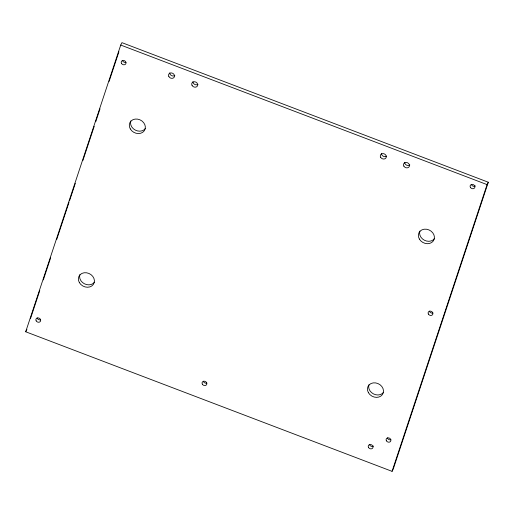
<?xml version="1.0" encoding="UTF-8"?>
<svg xmlns="http://www.w3.org/2000/svg" width="514" height="514" viewBox="0 0 514 514"><rect width="100%" height="100%" fill="white"/><g stroke="black" fill="none" stroke-linecap="round" stroke-linejoin="round"><path stroke-width="0.77" d="M25.7 331.768L120.726 45.046L121.947 42.656L488.3 182.232L393.274 468.954L392.053 471.344L25.7 331.768L26.921 329.384M30.448 318.731L39.777 290.596M43.305 279.95L50.616 257.893M56.662 239.64L69.011 202.375M69.519 200.852L75.314 183.357M82.876 160.541L94.216 126.315M95.732 121.754L100.018 108.827M109.09 81.443L118.92 51.785M392.053 471.344L487.079 184.616L488.3 182.232M120.726 45.046L487.079 184.616M390.897 439.669A2.486 2.095 27.1 0 1 387.389 437.87M432.897 312.942A2.486 2.095 27.1 0 1 429.389 311.137M475.405 185.933A2.486 2.095 27.1 0 1 471.389 184.404M373.524 446.068A2.486 2.095 27.1 0 1 369.508 444.539M206.846 383.033A2.486 2.095 27.1 0 1 203.332 381.234M40.67 319.727A2.486 2.095 27.1 0 1 37.162 317.922M125.994 62.278A2.486 2.095 27.1 0 1 122.486 60.472M383.572 392.272A8.288 6.984 27.1 0 1 373.485 393.917A8.288 6.984 27.1 0 1 368.949 384.761M434.503 238.599A8.288 6.984 27.1 0 1 424.41 240.244A8.288 6.984 27.1 0 1 419.88 231.088M145.436 128.474A8.288 6.984 27.1 0 1 135.349 130.119A8.288 6.984 27.1 0 1 130.813 120.963M94.505 282.147A8.288 6.984 27.1 0 1 84.418 283.792A8.288 6.984 27.1 0 1 79.882 274.637M409.799 164.968A3.11 2.621 27.1 0 1 406.503 165.097A3.11 2.621 27.1 0 1 404.691 162.347M386.612 156.134A3.11 2.621 27.1 0 1 383.315 156.262A3.11 2.621 27.1 0 1 381.504 153.513M198.025 84.29A3.11 2.621 27.1 0 1 194.729 84.412A3.11 2.621 27.1 0 1 192.917 81.662M174.837 75.455A3.11 2.621 27.1 0 1 171.541 75.577A3.11 2.621 27.1 0 1 169.729 72.827M368.519 447.482A2.486 2.095 27.1 0 0 372.695 448.067A2.486 2.095 27.1 0 0 370.665 444.539A2.486 2.095 27.1 0 0 368.519 447.482M202.343 384.17A2.486 2.095 27.1 0 0 206.519 384.755A2.486 2.095 27.1 0 0 204.495 381.227A2.486 2.095 27.1 0 0 202.343 384.17M36.173 320.864A2.486 2.095 27.1 0 0 40.349 321.449A2.486 2.095 27.1 0 0 38.319 317.922A2.486 2.095 27.1 0 0 36.173 320.864M121.497 63.408A2.486 2.095 27.1 0 0 125.673 63.993A2.486 2.095 27.1 0 0 123.643 60.466A2.486 2.095 27.1 0 0 121.497 63.408M419.36 239.042A8.288 6.984 27.1 0 0 433.283 240.989A8.288 6.984 27.1 0 0 426.517 229.231A8.288 6.984 27.1 0 0 419.36 239.042M470.4 187.347A2.486 2.095 27.1 0 0 474.576 187.931A2.486 2.095 27.1 0 0 472.546 184.404A2.486 2.095 27.1 0 0 470.4 187.347M428.4 314.073A2.486 2.095 27.1 0 0 432.576 314.658A2.486 2.095 27.1 0 0 430.546 311.131A2.486 2.095 27.1 0 0 428.4 314.073M368.435 392.715A8.288 6.984 27.1 0 0 382.352 394.662A8.288 6.984 27.1 0 0 375.586 382.904A8.288 6.984 27.1 0 0 368.435 392.715M386.399 440.806A2.486 2.095 27.1 0 0 390.576 441.391A2.486 2.095 27.1 0 0 388.545 437.864A2.486 2.095 27.1 0 0 386.399 440.806M130.299 128.918A8.288 6.984 27.1 0 0 144.216 130.858A8.288 6.984 27.1 0 0 137.45 119.107A8.288 6.984 27.1 0 0 130.299 128.918M79.368 282.591A8.288 6.984 27.1 0 0 93.285 284.531A8.288 6.984 27.1 0 0 86.519 272.78A8.288 6.984 27.1 0 0 79.368 282.591M403.85 166.131A3.11 2.621 27.1 0 0 409.067 166.864A3.11 2.621 27.1 0 0 406.529 162.456A3.11 2.621 27.1 0 0 403.85 166.131M380.662 157.303A3.11 2.621 27.1 0 0 385.879 158.029A3.11 2.621 27.1 0 0 383.341 153.622A3.11 2.621 27.1 0 0 380.662 157.303M192.075 85.453A3.11 2.621 27.1 0 0 197.292 86.179A3.11 2.621 27.1 0 0 194.755 81.771A3.11 2.621 27.1 0 0 192.075 85.453M168.888 76.618A3.11 2.621 27.1 0 0 174.105 77.351A3.11 2.621 27.1 0 0 171.567 72.943A3.11 2.621 27.1 0 0 168.888 76.618"/></g></svg>
